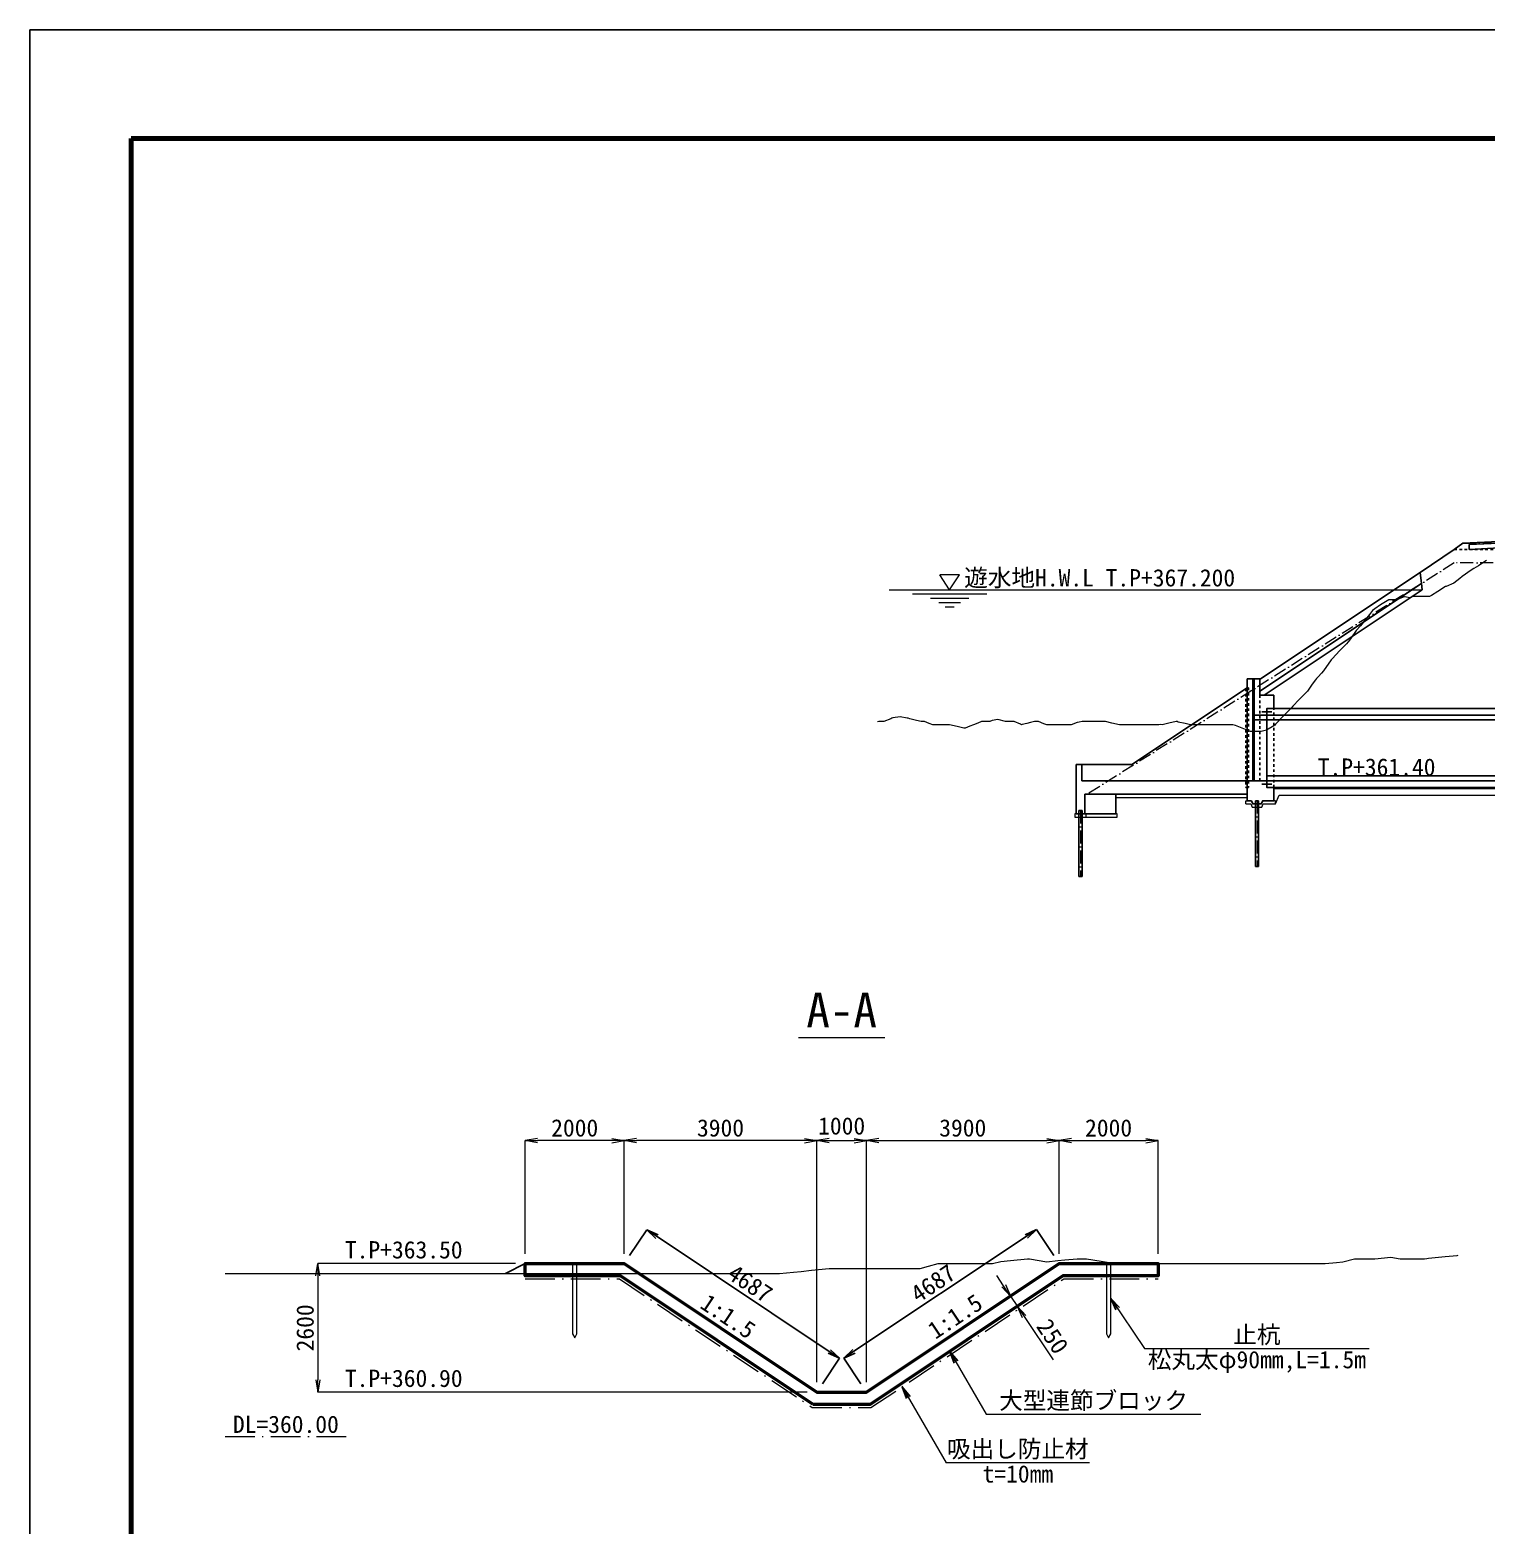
# Model space of a CAD drawing. Header units: millimetres. Extents: x 468560 to 900835, y -713847 to -431684.
# Drawn here: x 492653 to 522110, y -510899 to -480649 of the extents above; entities that cross this region are included whole.
import ezdxf
from ezdxf.enums import TextEntityAlignment as Align

# ---------------------------------------------------------------- set-up
doc = ezdxf.new("R2010")
doc.units = ezdxf.units.MM
doc.header["$LTSCALE"] = 100
doc.header["$PDSIZE"] = 300
for name, pattern in [('SXF_一点短鎖線', [9.25, 6, -1.5, 0.25, -1.5]), ('SXF_跳び破線', [12, 6, -6]), ('破線1', [7.5, 6, -1.5])]:
    doc.linetypes.add(name, pattern=pattern)
doc.layers.get('Defpoints').update_dxf_attribs({"color": 153})
for name, color, linetype, lineweight in [('D-BGD', 7, 'Continuous', 13), ('D-BMK', 2, 'SXF_一点短鎖線', 13), ('D-BMK-HTXT', 7, 'Continuous', 13), ('D-BYP-STR1', 2, 'Continuous', 13), ('D-BYP-STR2', 6, 'Continuous', 25), ('D-BYP-STR3', 3, 'Continuous', 25), ('D-BYP-STR4', 6, 'Continuous', 25), ('D-BYP-STR6', 2, 'SXF_一点短鎖線', 13), ('D-BYP-STR7', 2, 'Continuous', 13), ('D-STR', 1, 'Continuous', 50), ('D-STR-DIM', 7, 'Continuous', 13), ('D-STR-HTXT', 7, 'Continuous', 13), ('D-STR-TXT', 7, 'Continuous', 13), ('D-TTL', 2, 'Continuous', 140), ('D-TTL-LINE', 7, 'Continuous', 13), ('D-TTL-TXT', 7, 'Continuous', 13)]:
    doc.layers.add(name, color=color, linetype=linetype, lineweight=lineweight)
doc.styles.add('MS ゴシック', font='MS Gothic.ttf')
doc.styles.add('ＭＳ ゴシック', font='MS Gothic.ttf')
doc.dimstyles.new('DIM-100-F', dxfattribs={"dimscale": 100, "dimtxt": 3.5, "dimasz": 2.5, "dimexe": 0, "dimexo": 2, "dimgap": 0.8, "dimtad": 1, "dimdec": 0, "dimzin": 0, "dimdsep": 46, "dimtxsty": 'MS ゴシック', "dimblk": 'OPEN', "dimcen": 0.1, "dimclrd": 256, "dimclre": 256, "dimclrt": 256, "dimaunit": 1, "dimadec": 4, "dimazin": 0, "dimtfac": 1, "dimtdec": 0, "dimtmove": 2, "dimatfit": 3, "dimldrblk": 'OPEN', "dimfxl": 1, "dimtolj": 1, "dimtzin": 0, "dimlwd": -1, "dimlwe": -1, "dimarcsym": 2})

# ---------------------------------------------------------------- blocks, each defined once
blk = doc.blocks.new('_Open')
at = {"color": 0, "linetype": 'ByBlock', "lineweight": -2}
for p, q in [((-1, 0.17), (0, 0)), ((-1, -0.17), (0, 0)), ((0, 0), (-1, 0))]:
    blk.add_line(p, q, dxfattribs=at)
blk = doc.blocks.new('*D4')
at = {"layer": 'D-STR-DIM', "transparency": 16777216}
for p, q in [((508574, -508009), (508574, -503121)), ((508824, -503121), (509324, -503121)), ((509574, -508009), (509574, -503121))]:
    blk.add_line(p, q, dxfattribs=at)
at = {"layer": 'Defpoints', "color": 0, "transparency": 16777216}
for p in [(509574, -503121), (508574, -508209), (509574, -508209)]:
    blk.add_point(p, dxfattribs=at)
at = {"layer": 'D-STR-DIM', "transparency": 16777216, "xscale": 250, "yscale": 250, "zscale": 250, "rotation": 180}
blk.add_blockref('_Open', (508574, -503121), dxfattribs=at)
at = {"layer": 'D-STR-DIM', "transparency": 16777216, "xscale": 250, "yscale": 250, "zscale": 250}
blk.add_blockref('_Open', (509574, -503121), dxfattribs=at)
at = {"layer": 'D-STR-DIM', "transparency": 16777216, "insert": (509074, -502826), "char_height": 350, "attachment_point": 5, "style": 'MS ゴシック'}
blk.add_mtext('\\A1;1000', dxfattribs=at)
blk = doc.blocks.new('*D5')
at = {"layer": 'D-STR-DIM', "transparency": 16777216}
for p, q in [((509574, -508009), (509574, -503121)), ((509824, -503121), (513224, -503121)), ((513474, -505409), (513474, -503121))]:
    blk.add_line(p, q, dxfattribs=at)
at = {"layer": 'Defpoints', "color": 0, "transparency": 16777216}
for p in [(513474, -503121), (513474, -505609), (509574, -508209)]:
    blk.add_point(p, dxfattribs=at)
at = {"layer": 'D-STR-DIM', "transparency": 16777216, "xscale": 250, "yscale": 250, "zscale": 250, "rotation": 180}
blk.add_blockref('_Open', (509574, -503121), dxfattribs=at)
at = {"layer": 'D-STR-DIM', "transparency": 16777216, "xscale": 250, "yscale": 250, "zscale": 250}
blk.add_blockref('_Open', (513474, -503121), dxfattribs=at)
at = {"layer": 'D-STR-DIM', "transparency": 16777216, "insert": (511524, -502866), "char_height": 350, "attachment_point": 5, "style": 'MS ゴシック'}
blk.add_mtext('\\A1;3900', dxfattribs=at)
blk = doc.blocks.new('*D6')
at = {"layer": 'D-STR-DIM', "transparency": 16777216}
for p, q in [((513474, -505409), (513474, -503121)), ((513724, -503121), (515224, -503121)), ((515474, -505409), (515474, -503121))]:
    blk.add_line(p, q, dxfattribs=at)
at = {"layer": 'Defpoints', "color": 0, "transparency": 16777216}
for p in [(515474, -503121), (513474, -505609), (515474, -505609)]:
    blk.add_point(p, dxfattribs=at)
at = {"layer": 'D-STR-DIM', "transparency": 16777216, "xscale": 250, "yscale": 250, "zscale": 250, "rotation": 180}
blk.add_blockref('_Open', (513474, -503121), dxfattribs=at)
at = {"layer": 'D-STR-DIM', "transparency": 16777216, "xscale": 250, "yscale": 250, "zscale": 250}
blk.add_blockref('_Open', (515474, -503121), dxfattribs=at)
at = {"layer": 'D-STR-DIM', "transparency": 16777216, "insert": (514474, -502866), "char_height": 350, "attachment_point": 5, "style": 'MS ゴシック'}
blk.add_mtext('\\A1;2000', dxfattribs=at)
blk = doc.blocks.new('*D7')
at = {"layer": 'D-STR-DIM', "transparency": 16777216}
for p, q in [((504674, -505409), (504674, -503121)), ((508324, -503121), (504924, -503121)), ((508574, -508009), (508574, -503121))]:
    blk.add_line(p, q, dxfattribs=at)
at = {"layer": 'Defpoints', "color": 0, "transparency": 16777216}
for p in [(504674, -503121), (504674, -505609), (508574, -508209)]:
    blk.add_point(p, dxfattribs=at)
at = {"layer": 'D-STR-DIM', "transparency": 16777216, "xscale": 250, "yscale": 250, "zscale": 250, "rotation": 180}
blk.add_blockref('_Open', (504674, -503121), dxfattribs=at)
at = {"layer": 'D-STR-DIM', "transparency": 16777216, "xscale": 250, "yscale": 250, "zscale": 250}
blk.add_blockref('_Open', (508574, -503121), dxfattribs=at)
at = {"layer": 'D-STR-DIM', "transparency": 16777216, "insert": (506624, -502866), "char_height": 350, "attachment_point": 5, "style": 'MS ゴシック'}
blk.add_mtext('\\A1;3900', dxfattribs=at)
blk = doc.blocks.new('*D8')
at = {"layer": 'D-STR-DIM', "transparency": 16777216}
for p, q in [((502674, -505409), (502674, -503121)), ((504424, -503121), (502924, -503121)), ((504674, -505409), (504674, -503121))]:
    blk.add_line(p, q, dxfattribs=at)
at = {"layer": 'Defpoints', "color": 0, "transparency": 16777216}
for p in [(502674, -503121), (502674, -505609), (504674, -505609)]:
    blk.add_point(p, dxfattribs=at)
at = {"layer": 'D-STR-DIM', "transparency": 16777216, "xscale": 250, "yscale": 250, "zscale": 250, "rotation": 180}
blk.add_blockref('_Open', (502674, -503121), dxfattribs=at)
at = {"layer": 'D-STR-DIM', "transparency": 16777216, "xscale": 250, "yscale": 250, "zscale": 250}
blk.add_blockref('_Open', (504674, -503121), dxfattribs=at)
at = {"layer": 'D-STR-DIM', "transparency": 16777216, "insert": (503674, -502866), "char_height": 350, "attachment_point": 5, "style": 'MS ゴシック'}
blk.add_mtext('\\A1;2000', dxfattribs=at)
blk = doc.blocks.new('*D9')
at = {"layer": 'D-STR-DIM', "transparency": 16777216}
for p, q in [((502474, -505609), (498477, -505609)), ((498477, -505859), (498477, -507959)), ((508374, -508209), (498477, -508209))]:
    blk.add_line(p, q, dxfattribs=at)
at = {"layer": 'Defpoints', "color": 0, "transparency": 16777216}
for p in [(502674, -505609), (498477, -508209), (508574, -508209)]:
    blk.add_point(p, dxfattribs=at)
at = {"layer": 'D-STR-DIM', "transparency": 16777216, "xscale": 250, "yscale": 250, "zscale": 250}
for p, rotation in [((498477, -505609), 90), ((498477, -508209), 270)]:
    blk.add_blockref('_Open', p, dxfattribs=dict(at, rotation=rotation))
at = {"layer": 'D-STR-DIM', "transparency": 16777216, "insert": (498222, -506909), "char_height": 350, "attachment_point": 5, "rotation": 90, "style": 'MS ゴシック'}
blk.add_mtext('\\A1;2600', dxfattribs=at)
blk = doc.blocks.new('*D11')
at = {"transparency": 16777216}
for p, q in [((504785, -505443), (505131, -504924)), ((505339, -505063), (508823, -507385)), ((508685, -508043), (509031, -507524))]:
    blk.add_line(p, q, dxfattribs=at)
at = {"layer": 'Defpoints', "color": 0, "transparency": 16777216}
for p in [(504674, -505609), (509031, -507524), (508574, -508209)]:
    blk.add_point(p, dxfattribs=at)
at = {"transparency": 16777216, "xscale": 250, "yscale": 250, "zscale": 250}
for p, rotation in [((505131, -504924), 146.3099324751533), ((509031, -507524), 326.3099324751533)]:
    blk.add_blockref('_Open', p, dxfattribs=dict(at, rotation=rotation))
at = {"transparency": 16777216, "insert": (507222, -506012), "char_height": 350, "attachment_point": 5, "rotation": 326.3099, "style": 'MS ゴシック'}
blk.add_mtext('\\A1;4687', dxfattribs=at)
blk = doc.blocks.new('*D12')
at = {"transparency": 16777216}
for p, q in [((509323, -507383), (512807, -505060)), ((513363, -505443), (513015, -504922)), ((509463, -508043), (509115, -507522))]:
    blk.add_line(p, q, dxfattribs=at)
at = {"layer": 'Defpoints', "color": 0, "transparency": 16777216}
for p in [(513015, -504922), (513474, -505609), (509574, -508209)]:
    blk.add_point(p, dxfattribs=at)
at = {"transparency": 16777216, "xscale": 250, "yscale": 250, "zscale": 250}
for p, rotation in [((513015, -504922), 33.69006752484666), ((509115, -507522), 213.6900675248467)]:
    blk.add_blockref('_Open', p, dxfattribs=dict(at, rotation=rotation))
at = {"transparency": 16777216, "insert": (510924, -506009), "char_height": 350, "attachment_point": 5, "rotation": 33.6901, "style": 'MS ゴシック'}
blk.add_mtext('\\A1;4687', dxfattribs=at)
blk = doc.blocks.new('*D13')
at = {"layer": 'D-STR-DIM', "transparency": 16777216}
for p, q in [((512350, -506058), (512212, -505850)), ((512407, -506320), (512489, -506266)), ((512489, -506266), (512628, -506474)), ((512546, -506528), (512628, -506474)), ((512766, -506682), (513351, -507558))]:
    blk.add_line(p, q, dxfattribs=at)
at = {"layer": 'Defpoints', "color": 0, "transparency": 16777216}
for p in [(512240, -506431), (512379, -506639), (512628, -506474)]:
    blk.add_point(p, dxfattribs=at)
at = {"layer": 'D-STR-DIM', "transparency": 16777216, "xscale": 250, "yscale": 250, "zscale": 250}
for p, rotation in [((512489, -506266), 303.6900675259761), ((512628, -506474), 123.6900675259761)]:
    blk.add_blockref('_Open', p, dxfattribs=dict(at, rotation=rotation))
at = {"layer": 'D-STR-DIM', "transparency": 16777216, "insert": (513340, -507082), "char_height": 350, "attachment_point": 5, "rotation": 303.6901, "style": 'MS ゴシック'}
blk.add_mtext('\\A1;250', dxfattribs=at)
blk = doc.blocks.new('堤外水路1025')
at = {"layer": 'D-BGD', "linetype": 'Continuous', "lineweight": 13}
blk.add_lwpolyline([(649494, -498306), (649168, -498396), (648918, -498464), (648599, -498551), (648341, -498621), (647992, -498717), (647764, -498796), (647596, -498854), (647188, -498996), (646636, -499091), (646611, -499096), (646593, -499099), (646034, -499251), (645589, -499373), (645458, -499396), (645279, -499396), (644881, -499396), (644586, -499396), (644407, -499396), (644304, -499396), (644041, -499441), (643727, -499410), (643675, -499405), (643582, -499421), (643151, -499496), (642579, -499496), (642574, -499496), (642567, -499498), (641997, -499654), (641576, -499769), (641421, -499826), (641211, -499941), (640844, -500141), (640572, -500290), (640267, -500426), (639855, -500681), (639691, -500771), (639569, -500838), (639114, -501041), (638565, -501286), (638537, -501301), (638499, -501322), (637960, -501656), (637815, -501721), (637562, -501834), (637449, -501884), (637384, -501931), (637143, -502063), (636807, -502271), (636559, -502382), (636230, -502528), (635787, -502726), (635654, -502786), (635555, -502830), (635077, -503043), (634552, -503278), (634500, -503301), (634430, -503320), (633924, -503458), (633548, -503496), (633347, -503496), (633074, -503496), (632770, -503496), (632545, -503457), (632193, -503396), (631718, -503313), (631617, -503303), (631542, -503296), (631223, -503296), (631040, -503296), (630857, -503296), (630538, -503296), (630463, -503296), (630362, -503296), (629887, -503296), (629535, -503296), (629310, -503296), (629006, -503296), (628733, -503296), (628531, -503296), (628157, -503258), (627650, -503208), (627580, -503196), (627528, -503196), (627003, -503248), (626525, -503296), (626426, -503286), (626294, -503296), (625850, -503296), (625521, -503296), (625273, -503296), (624997, -503296), (624696, -503296), (624518, -503296), (624120, -503296), (623581, -503296), (623543, -503296), (623514, -503296), (622966, -503241), (622511, -503196), (622390, -503196), (622225, -503196), (621813, -503196), (621508, -503196), (621236, -503196), (620869, -503196), (620659, -503211), (620504, -503222), (620083, -503296), (619513, -503296), (619506, -503296), (619501, -503296), (618929, -503296), (618497, -503296), (618353, -503296), (618157, -503262), (617776, -503196), (617494, -503196), (617307, -503214), (617199, -503225), (616941, -503251), (616623, -503282), (616574, -503296), (616491, -503273), (616046, -503196), (615487, -503196), (615469, -503196), (615445, -503191), (614892, -503136), (614484, -503166), (614316, -503196), (614089, -503196), (613739, -503196), (613480, -503240), (613162, -503296), (612912, -503339), (612586, -503396), (612477, -503396), (612009, -503349), (611474, -503296), (611432, -503296), (611376, -503296), (610856, -503296), (610470, -503296), (610279, -503296), (610020, -503251), (609702, -503196), (609467, -503196), (609125, -503162), (608664, -503116), (608549, -503096), (608463, -503096), (607972, -503047), (607460, -503084), (607395, -503096), (607308, -503111), (606819, -503196), (606457, -503196), (606367, -503204)], dxfattribs=at)
at = {"layer": 'D-BMK', "linetype": 'SXF_一点短鎖線'}
for p, q in [((620744, -505896), (620744, -507896)), ((633244, -505596), (633244, -507596))]:
    blk.add_line(p, q, dxfattribs=at)
at = {"layer": 'D-BYP-STR1', "linetype": 'SXF_跳び破線', "lineweight": 25, "ltscale": 0.2}
blk.add_line((647206, -497977), (654206, -497977), dxfattribs=at)
at = {"layer": 'D-BYP-STR1', "linetype": 'Continuous', "lineweight": 25}
for p, q in [((648256, -497819), (650869, -497766)), ((648256, -497969), (648256, -497819)), ((648256, -497969), (650869, -497916)), ((648319, -497818), (648319, -497767))]:
    blk.add_line(p, q, dxfattribs=at)
at = {"layer": 'D-BYP-STR2', "linetype": 'Continuous'}
for q in [(650869, -497716), (647206, -497977)]:
    blk.add_line((647819, -497777), q, dxfattribs=at)
at = {"layer": 'D-BYP-STR3', "ltscale": 0.2}
for p, q in [((647206, -497977), (644790, -498667)), ((644790, -498667), (633489, -501896)), ((644886, -499003), (644790, -498667)), ((644886, -499003), (633444, -502273))]:
    blk.add_line(p, q, dxfattribs=at)
at = {"layer": 'D-BYP-STR4', "ltscale": 1500}
blk.add_line((624389, -504496), (632544, -502166), dxfattribs=at)
at = {"layer": 'D-BYP-STR4', "linetype": 'SXF_跳び破線', "ltscale": 0.2}
for p, q in [((632444, -502194), (632444, -505196)), ((632544, -502166), (632644, -502166)), ((632644, -502166), (632644, -505196)), ((633444, -502396), (633444, -504996)), ((634444, -505196), (634444, -502796)), ((632644, -505196, -323860), (632444, -505196, -323860))]:
    blk.add_line(p, q, dxfattribs=at)
at = {"layer": 'D-BYP-STR4'}
for p, q in [((632544, -501896), (633444, -501896)), ((632544, -501896), (632544, -505596)), ((632944, -501896), (632944, -504996)), ((633044, -501896), (633044, -504996)), ((633444, -501896), (633444, -502396)), ((633489, -501896), (633444, -501896)), ((634444, -502396), (633444, -502396)), ((634444, -502396), (634444, -502796)), ((633944, -502996), (633044, -502996)), ((657043, -502996), (633944, -502996)), ((634444, -502796), (656543, -502796)), ((620444, -504496), (620444, -504996)), ((620444, -504496), (624389, -504496)), ((620444, -504996), (620444, -505996)), ((633944, -504996), (620844, -504996)), ((657043, -504996), (633944, -504996)), ((621044, -505396), (632544, -505396)), ((621044, -505996), (621044, -505396)), ((623244, -505396), (623244, -505996)), ((632544, -505396), (628466, -505396)), ((634444, -505196), (634444, -505596)), ((634444, -505196), (656543, -505196)), ((633359, -505596), (633129, -505596)), ((633129, -505596), (633129, -507596)), ((633359, -505596), (633359, -507596)), ((621044, -505996), (620444, -505996)), ((623244, -505996), (621044, -505996)), ((633129, -507596), (633359, -507596))]:
    blk.add_line(p, q, dxfattribs=at)
at = {"layer": 'D-BYP-STR4', "color": 6}
blk.add_line((633944, -503146), (633044, -503146), dxfattribs=at)
at = {"layer": 'D-BYP-STR4', "color": 2}
for p, q in [((634294, -502896), (633594, -502896)), ((657043, -503146), (633944, -503146)), ((633944, -504846), (657043, -504846)), ((634294, -505096), (633594, -505096))]:
    blk.add_line(p, q, dxfattribs=at)
at = {"layer": 'D-BYP-STR4', "linetype": '破線1', "ltscale": 100}
blk.add_line((620844, -504496), (620844, -504996), dxfattribs=at)
at = {"layer": 'D-BYP-STR4', "ltscale": 0.01}
blk.add_line((621098, -504496), (621498, -504496), dxfattribs=at)
at = {"layer": 'D-BYP-STR4'}
for points in [[(634444, -502796), (633944, -502796), (633944, -505196), (634444, -505196)], [(634444, -502796), (633944, -502796), (633944, -505196), (634444, -505196)], [(632544, -505596), (632844, -505596), (632944, -505696), (633544, -505696), (633644, -505596), (634444, -505596)]]:
    blk.add_lwpolyline(points, dxfattribs=at)
blk.add_lwpolyline([(620629, -505896), (620629, -507896), (620859, -507896), (620859, -505896)], close=True, dxfattribs=at)
at = {"layer": 'D-BYP-STR6', "linetype": 'SXF_一点短鎖線'}
blk.add_line((647819, -497777), (653919, -497777), dxfattribs=at)
at = {"layer": 'D-BYP-STR6', "linetype": 'Continuous', "lineweight": 25}
for q in [(644886, -499003), (633741, -502396)]:
    blk.add_line((644941, -499196), q, dxfattribs=at)
at = {"layer": 'D-BYP-STR6', "linetype": 'SXF_一点短鎖線'}
blk.add_lwpolyline([(669244, -505896), (661446, -501997), (654206, -498377), (647206, -498377), (621235, -505396)], dxfattribs=at)
at = {"layer": 'D-BYP-STR7'}
for p, q in [((634444, -505226), (656543, -505226)), ((634544, -505696), (634814, -505426)), ((634814, -505426), (651743, -505426)), ((623244, -505496), (632544, -505496)), ((632944, -505696), (633544, -505696))]:
    blk.add_line(p, q, dxfattribs=at)
for points in [[(632444, -505696), (632444, -505596), (632544, -505596)], [(632444, -505696), (632802, -505696), (632902, -505796), (633585, -505796), (633685, -505696), (634544, -505696)], [(634544, -505696), (634544, -505596), (634444, -505596)], [(620444, -505996), (620344, -505996), (620344, -506096), (621142, -506096), (621142, -505996), (621042, -505996)], [(620344, -506096), (623344, -506096), (623344, -505996), (623244, -505996)]]:
    blk.add_lwpolyline(points, dxfattribs=at)

msp = doc.modelspace()

# ---------------------------------------------------------------- linework, layer by layer
at = {"layer": 'D-BGD', "color": 7, "linetype": 'Continuous', "lineweight": 13}
msp.add_lwpolyline([(496600.34, -505809.14), (496723.54, -505809.14), (496744.79, -505809.14), (496781.76, -505809.14), (497111, -505809.14), (497300.25, -505809.14), (497477.21, -505809.14), (497785.07, -505809.14), (497843.43, -505809.14), (497876.97, -505809.14), (498209.64, -505809.14), (498453.69, -505809.14), (498788.38, -505809.14), (499030.41, -505809.14), (499308.28, -505809.14), (499607.12, -505809.14), (499674.49, -505809.14), (499791.69, -505809.14), (500040.7, -505809.14), (500183.84, -505809.14), (500406.92, -505809.14), (500760.56, -505809.14), (500773.13, -505809.14), (500795.01, -505809.14), (501139.34, -505809.14), (501337.27, -505809.14), (501505.56, -505809.14), (501798.32, -505809.14), (501871.77, -505809.14), (501913.99, -505809.14), (502237.98, -505809.14), (502490.71, -505809.14), (502604.2, -505809.14), (502801.63, -505809.14), (502970.41, -505809.14), (503067.43, -505809.14), (503336.62, -505809.14), (503644.14, -505809.14), (503702.83, -505809.14), (503804.94, -505809.14), (504069.05, -505809.14), (504220.86, -505809.14), (504435.26, -505809.14), (504797.58, -505809.14), (504801.47, -505809.14), (504808.25, -505809.14), (505167.69, -505809.14), (505374.29, -505809.14), (505533.9, -505809.14), (505811.57, -505809.14), (505900.11, -505809.14), (505951.01, -505809.14), (506266.33, -505809.14), (506527.73, -505809.14), (506632.54, -505809.14), (506814.88, -505809.14), (506998.75, -505809.14), (507104.44, -505809.14), (507495.91, -505809.14), (507681.16, -505809.14), (507731.18, -505809.14), (507818.19, -505809.14), (508097.39, -505781.31), (508257.88, -505765.32), (508463.6, -505744.81), (508821.5, -505709.14), (508829.82, -505709.14), (508834.6, -505709.14), (509073.69, -505709.14), (509196.03, -505709.14), (509411.31, -505709.14), (509562.24, -505709.14), (509824.81, -505709.14), (509928.46, -505709.14), (509988.03, -505709.14), (510294.67, -505709.14), (510564.75, -505709.14), (510660.88, -505709.14), (510828.12, -505663.47), (511027.09, -505609.14), (511141.46, -505609.14), (511393.31, -505609.14), (511718.18, -505609.14), (511759.52, -505609.14), (511831.44, -505609.14), (512125.73, -505609.14), (512294.9, -505562.95), (512491.95, -505543.31), (512834.75, -505509.14), (512858.16, -505509.14), (512871.62, -505509.14), (513224.37, -505570.31), (513448.33, -505547.99), (513590.58, -505533.81), (513838.06, -505509.14), (513956.8, -505509.14), (514025.05, -505509.14), (514323.01, -505560.81), (514601.77, -505609.14), (514689.22, -505609.14), (514841.37, -505609.14), (515055.44, -505587.81), (515178.48, -505609.14), (515634.23, -505609.14), (515755.2, -505609.14), (515787.86, -505609.14), (515844.68, -505609.14), (516154.08, -505609.14), (516331.92, -505609.14), (516520.29, -505609.14), (516848, -505609.14), (516908.64, -505609.14), (516990.61, -505609.14), (517485.35, -505609.14), (517851.31, -505609.14), (517985.14, -505609.14), (518062.07, -505609.14), (518351.35, -505609.14), (518638.79, -505609.14), (518717.57, -505609.14), (518854.62, -505609.14), (519083.78, -505586.3), (519215.5, -505573.17), (519449.99, -505509.14), (519792.22, -505509.14), (519816.21, -505513.3), (519857.93, -505509.14), (520182.42, -505476.8), (520368.94, -505509.14), (520548.63, -505509.14), (520861.24, -505509.14), (520914.84, -505503.8), (520945.65, -505500.73), (521281.06, -505467.3), (521522.37, -505443.25), (521547.05, -505436.51)], dxfattribs=at)
at = {"layer": 'D-BMK'}
msp.add_line((496600.34, -509109.14), (499100.34, -509109.14), dxfattribs=at)
at = {"layer": 'D-BYP-STR1'}
for points in [[(503628.69, -507031.2), (503673.69, -507109.14), (503718.69, -507031.2), (503718.69, -505609.14), (503628.69, -505609.14)], [(514428.69, -507031.2), (514473.69, -507109.14), (514518.69, -507031.2), (514518.69, -505609.14), (514428.69, -505609.14)]]:
    msp.add_lwpolyline(points, close=True, dxfattribs=at)
at = {"layer": 'D-BYP-STR1', "linetype": 'SXF_一点短鎖線'}
msp.add_lwpolyline([(502673.69, -505919.14), (504579.83, -505919.14), (508479.83, -508519.14), (509667.55, -508519.14), (513567.55, -505919.14), (515473.69, -505919.14)], dxfattribs=at)
at = {"layer": 'D-BYP-STR2'}
msp.add_line((502673.69, -505609.14), (502273.69, -505809.14), dxfattribs=at)
at = {"layer": 'D-STR'}
msp.add_lwpolyline([(508498, -508459.14), (504598, -505859.14), (502673.69, -505859.14), (502673.69, -505609.14), (504673.69, -505609.14), (508573.69, -508209.14), (509573.69, -508209.14), (513473.69, -505609.14), (515473.69, -505609.14), (515473.69, -505859.14), (513549.39, -505859.14), (509649.39, -508459.14)], close=True, dxfattribs=at)
at = {"layer": 'D-STR-HTXT'}
for p, q in [((511458.81, -491676.49), (511058.81, -491676.49)), ((511258.81, -491976.49), (511058.81, -491676.49)), ((511258.81, -491976.49), (511458.81, -491676.49)), ((510036.05, -491976.48), (520818.8, -491976.48)), ((512008.81, -492064.49), (510508.81, -492064.49)), ((511648.81, -492152.49), (510868.81, -492152.49)), ((511478.81, -492240.49), (511038.81, -492240.49)), ((511346.81, -492328.49), (511170.81, -492328.49)), ((515202.4, -507326.36), (519746.8, -507326.36)), ((511998.34, -508657.96), (516343, -508657.96)), ((514088.24, -509638.24), (511188.24, -509638.24))]:
    msp.add_line(p, q, dxfattribs=at)
at = {"layer": 'D-TTL'}
for q in [(574703.5, -482849.14), (494703.5, -537849.14)]:
    msp.add_line((494703.5, -482849.14), q, dxfattribs=at)
at = {"layer": 'D-TTL-LINE'}
msp.add_line((508200.69, -501037.16), (509946.69, -501037.16), dxfattribs=at)
at = {"layer": 'Defpoints', "color": 1}
for q in [(492653.5, -540049.14), (576753.5, -480649.14)]:
    msp.add_line((492653.5, -480649.14), q, dxfattribs=at)

# ---------------------------------------------------------------- block references
at = {"layer": 'D-STR', "xscale": 0.2857142857142857, "yscale": 0.6666666666666666}
msp.add_blockref('堤外水路1025', (336549.92, -159179.45), dxfattribs=at)

# ---------------------------------------------------------------- texts
at = {"layer": 'D-BMK-HTXT', "style": 'MS ゴシック'}
msp.add_text('DL=360.00', height=350, dxfattribs=at).set_placement((496760.11, -509034.14))
at = {"layer": 'D-STR-TXT', "style": 'ＭＳ ゴシック'}
msp.add_text('遊水地H.W.L T.P+367.200', height=350, dxfattribs=at).set_placement((511554.33, -491908.72))
at = {"layer": 'D-STR-TXT'}
for s, style, p in [('T.P+361.40', 'ＭＳ ゴシック', (519896.2, -495843.14)), ('T.P+363.50', 'ＭＳ ゴシック', (500215.8, -505609.14)), ('止杭', 'ＭＳ ゴシック', (517474.6, -507326.36)), ('T.P+360.90', 'ＭＳ ゴシック', (500215.8, -508209.14)), ('大型連節ブロック', 'ＭＳ ゴシック', (514170.67, -508657.96)), ('吸出し防止材', 'MS ゴシック', (512638.24, -509638.24))]:
    msp.add_text(s, height=350, dxfattribs=dict(at, style=style)).set_placement(p, align=Align.BOTTOM_CENTER)
at = {"layer": 'D-STR-TXT', "style": 'ＭＳ ゴシック'}
for rotation, p in [(326.309932, (506623.69, -506909.14)), (33.690068, (511523.69, -506909.14))]:
    msp.add_text('1:1.5', height=350, rotation=rotation, dxfattribs=at).set_placement(p, align=Align.BOTTOM_CENTER)
at = {"layer": 'D-STR-TXT'}
for s, style, p in [('松丸太φ90mm,L=1.5m', 'ＭＳ ゴシック', (517474.6, -507376.36)), ('t=10mm', 'MS ゴシック', (512638.24, -509688.24))]:
    msp.add_text(s, height=350, dxfattribs=dict(at, style=style)).set_placement(p, align=Align.TOP_CENTER)
at = {"layer": 'D-TTL-TXT', "style": 'MS ゴシック'}
msp.add_text('A-A', height=700, dxfattribs=at).set_placement((509073.69, -501037.16), align=Align.BOTTOM_CENTER)

# ---------------------------------------------------------------- dimensions: what is measured, and where the dimension line sits
for p1, p2, distance, picture, middle in [((504673.69, -505609.14), (508573.69, -508209.14), 823.61, '*D11', (507222, -506011.68)), ((509573.69, -508209.14), (513473.69, -505609.14), 826.36, '*D12', (510923.86, -506009.39))]:
    dim = msp.add_aligned_dim(p1=p1, p2=p2, distance=distance, dimstyle='DIM-100-F')
    dim.commit()
    dim.dimension.update_dxf_attribs({"geometry": picture, "text_midpoint": middle})
at = {"layer": 'D-STR-DIM'}
for base, p1, p2, picture, middle in [((502673.69, -503120.67), (504673.69, -505609.14), (502673.69, -505609.14), '*D8', (503673.69, -502865.67)), ((504673.69, -503120.67), (508573.69, -508209.14), (504673.69, -505609.14), '*D7', (506623.69, -502865.67)), ((509573.69, -503120.67), (508573.69, -508209.14), (509573.69, -508209.14), '*D4', (509073.69, -502825.67)), ((513473.69, -503120.67), (509573.69, -508209.14), (513473.69, -505609.14), '*D5', (511523.69, -502865.67)), ((515473.69, -503120.67), (513473.69, -505609.14), (515473.69, -505609.14), '*D6', (514473.69, -502865.67))]:
    dim = msp.add_linear_dim(base=base, p1=p1, p2=p2, dimstyle='DIM-100-F', dxfattribs=at)
    dim.commit()
    dim.dimension.update_dxf_attribs({"geometry": picture, "text_midpoint": middle})
dim = msp.add_linear_dim(base=(498476.74, -508209.14), p1=(502673.69, -505609.14), p2=(508573.69, -508209.14), angle=90, dimstyle='DIM-100-F', dxfattribs=at)
dim.commit()
dim.dimension.update_dxf_attribs({"geometry": '*D9', "text_midpoint": (498221.74, -506909.14)})
dim = msp.add_aligned_dim(p1=(512240.42, -506431.32), p2=(512379.1, -506639.34), distance=298.84, dimstyle='DIM-100-F', override={"dimtmove": 0}, dxfattribs=at)
dim.commit()
dim.dimension.update_dxf_attribs({"geometry": '*D13', "text_midpoint": (513340.02, -507082.28)})

# ---------------------------------------------------------------- leaders
at = {"layer": 'D-STR-HTXT'}
for points in [[(514518.69, -506314.28), (515202.4, -507326.36)], [(511262.62, -507383.66), (511998.34, -508657.96)]]:
    msp.add_leader(points, dimstyle='DIM-100-F', dxfattribs=at)
msp.add_leader([(510296.91, -508099.57), (511188.24, -509638.24)], dimstyle='DIM-100-F', override={"dimtad": 0}, dxfattribs=at)

doc.saveas('drawing.dxf')
